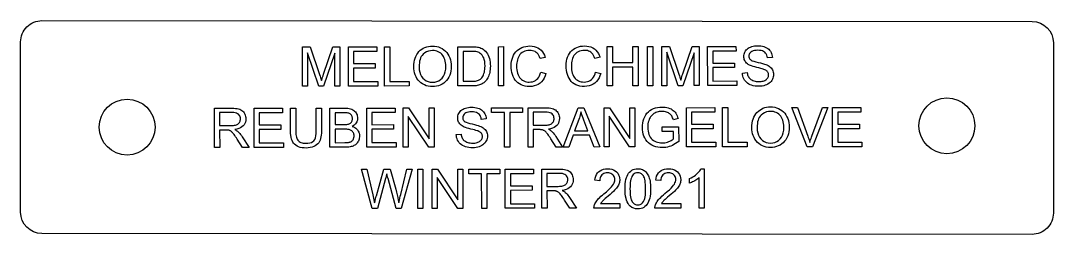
# Model space of a CAD drawing. Header units: inches. Extents: x 648 to 3272, y 480 to 1426.
# Drawn here: x 2646.5 to 2743.5, y 655.6 to 675.7 of the extents above; entities that cross this region are included whole.
import ezdxf

# ---------------------------------------------------------------- set-up
doc = ezdxf.new("R2010")
doc.units = ezdxf.units.IN
doc.header["$MEASUREMENT"] = 0

msp = doc.modelspace()

# ---------------------------------------------------------------- linework, layer by layer
at = {"color": 1}
msp.add_lwpolyline([(2648.532, 675.671), (2741.544, 675.597, -0.413981), (2743.543, 673.597), (2743.543, 657.597, -0.414446), (2741.541, 655.597), (2648.529, 655.671, -0.413981), (2646.53, 657.671), (2646.53, 673.671, -0.414446)], format="xyb", close=True, dxfattribs=at)
at = {"color": 2}
for points in [[(2683.948, 672.765), (2684.076, 672.887), (2684.212, 672.992), (2684.358, 673.082), (2684.512, 673.155), (2684.676, 673.212), (2684.848, 673.252), (2685.029, 673.277), (2685.22, 673.285)], [(2685.22, 673.285), (2685.42, 673.276), (2685.612, 673.247), (2685.796, 673.198), (2685.972, 673.13), (2686.14, 673.043)], [(2693.46, 673.07), (2693.626, 673.15), (2693.798, 673.213), (2693.977, 673.257), (2694.162, 673.284), (2694.354, 673.293)], [(2694.354, 673.293), (2694.568, 673.282), (2694.768, 673.249), (2694.954, 673.193), (2695.126, 673.114), (2695.284, 673.013)], [(2698.608, 673.076), (2698.774, 673.156), (2698.946, 673.219), (2699.124, 673.263), (2699.309, 673.29), (2699.501, 673.299)], [(2699.501, 673.299), (2699.715, 673.288), (2699.916, 673.255), (2700.102, 673.199), (2700.274, 673.12), (2700.432, 673.019)], [(2715.085, 673.192), (2715.209, 673.237), (2715.339, 673.272), (2715.474, 673.298), (2715.615, 673.313), (2715.761, 673.318)], [(2715.761, 673.318), (2715.921, 673.313), (2716.073, 673.297), (2716.218, 673.271), (2716.355, 673.234), (2716.484, 673.187)], [(2673.004, 673.206), (2673.738, 673.207)], [(2673.008, 669.521), (2673.004, 673.206)], [(2674.544, 669.523), (2673.475, 672.658)], [(2673.475, 672.658), (2673.479, 669.522)], [(2673.738, 673.207), (2674.613, 670.599)], [(2676.051, 672.609), (2674.984, 669.523)], [(2674.985, 670.644), (2675.865, 673.209)], [(2675.865, 673.209), (2676.521, 673.21)], [(2676.055, 669.525), (2676.051, 672.609)], [(2676.521, 673.21), (2676.525, 669.525)], [(2677.317, 673.211), (2679.982, 673.214)], [(2677.322, 669.526), (2677.317, 673.211)], [(2679.982, 672.779), (2677.805, 672.777)], [(2677.805, 672.777), (2677.807, 671.648)], [(2679.982, 673.214), (2679.982, 672.779)], [(2680.725, 669.53), (2680.721, 673.215)], [(2680.721, 673.215), (2681.208, 673.215)], [(2681.208, 673.215), (2681.212, 669.965)], [(2683.457, 671.328), (2683.465, 671.551), (2683.488, 671.762), (2683.526, 671.96), (2683.58, 672.146), (2683.649, 672.319), (2683.733, 672.48), (2683.833, 672.629), (2683.948, 672.765)], [(2684.332, 672.509), (2684.245, 672.412), (2684.169, 672.301), (2684.105, 672.175), (2684.053, 672.034), (2684.012, 671.878), (2683.983, 671.707), (2683.966, 671.521), (2683.96, 671.321)], [(2685.223, 672.866), (2685.021, 672.851), (2684.832, 672.808), (2684.654, 672.737), (2684.487, 672.637), (2684.332, 672.509)], [(2685.88, 672.682), (2685.76, 672.748), (2685.634, 672.8), (2685.503, 672.836), (2685.366, 672.858), (2685.223, 672.866)], [(2686.326, 672.162), (2686.259, 672.29), (2686.181, 672.406), (2686.092, 672.51), (2685.992, 672.602), (2685.88, 672.682)], [(2686.14, 673.043), (2686.296, 672.938), (2686.437, 672.817), (2686.562, 672.681), (2686.671, 672.53), (2686.765, 672.363)], [(2686.765, 672.363), (2686.843, 672.184), (2686.903, 671.996), (2686.946, 671.798), (2686.972, 671.591), (2686.981, 671.375)], [(2687.608, 673.223), (2688.877, 673.224)], [(2687.612, 669.538), (2687.608, 673.223)], [(2688.87, 672.789), (2688.096, 672.788)], [(2688.096, 672.788), (2688.099, 669.973)], [(2689.501, 672.715), (2689.413, 672.742), (2689.306, 672.763), (2689.179, 672.778), (2689.034, 672.787), (2688.87, 672.789)], [(2688.877, 673.224), (2689.041, 673.222), (2689.188, 673.216), (2689.319, 673.206), (2689.434, 673.191), (2689.533, 673.172)], [(2689.962, 672.299), (2689.883, 672.415), (2689.797, 672.515), (2689.705, 672.598), (2689.606, 672.664), (2689.501, 672.715)], [(2689.533, 673.172), (2689.656, 673.138), (2689.772, 673.095), (2689.88, 673.043), (2689.98, 672.98), (2690.074, 672.909)], [(2690.153, 671.411), (2690.145, 671.631), (2690.122, 671.831), (2690.084, 672.008), (2690.031, 672.164), (2689.962, 672.299)], [(2690.074, 672.909), (2690.184, 672.805), (2690.284, 672.69), (2690.371, 672.564), (2690.447, 672.427), (2690.51, 672.28)], [(2691.408, 673.227), (2691.896, 673.228)], [(2691.412, 669.542), (2691.408, 673.227)], [(2691.896, 673.228), (2691.9, 669.543)], [(2692.616, 671.414), (2692.625, 671.638), (2692.651, 671.851), (2692.695, 672.052), (2692.756, 672.241), (2692.835, 672.418)], [(2692.835, 672.418), (2692.93, 672.581), (2693.041, 672.728), (2693.166, 672.859), (2693.306, 672.972), (2693.46, 673.07)], [(2693.634, 672.672), (2693.527, 672.585), (2693.433, 672.486), (2693.353, 672.377), (2693.287, 672.256), (2693.234, 672.125)], [(2694.344, 672.876), (2694.18, 672.868), (2694.027, 672.843), (2693.885, 672.802), (2693.754, 672.745), (2693.634, 672.672)], [(2694.958, 672.693), (2694.855, 672.759), (2694.742, 672.81), (2694.62, 672.847), (2694.487, 672.869), (2694.344, 672.876)], [(2695.33, 672.108), (2695.274, 672.26), (2695.209, 672.395), (2695.134, 672.512), (2695.051, 672.611), (2694.958, 672.693)], [(2695.284, 673.013), (2695.426, 672.891), (2695.549, 672.751), (2695.655, 672.593), (2695.742, 672.417), (2695.81, 672.222)], [(2697.764, 671.42), (2697.773, 671.644), (2697.799, 671.857), (2697.843, 672.058), (2697.904, 672.247), (2697.983, 672.424)], [(2697.983, 672.424), (2698.078, 672.587), (2698.188, 672.734), (2698.313, 672.865), (2698.453, 672.978), (2698.608, 673.076)], [(2698.782, 672.678), (2698.675, 672.59), (2698.581, 672.492), (2698.501, 672.383), (2698.434, 672.262), (2698.382, 672.13)], [(2699.492, 672.882), (2699.327, 672.874), (2699.174, 672.849), (2699.032, 672.808), (2698.901, 672.751), (2698.782, 672.678)], [(2700.105, 672.699), (2700.003, 672.765), (2699.89, 672.816), (2699.767, 672.853), (2699.634, 672.875), (2699.492, 672.882)], [(2700.478, 672.114), (2700.422, 672.266), (2700.356, 672.401), (2700.282, 672.518), (2700.198, 672.617), (2700.105, 672.699)], [(2700.432, 673.019), (2700.573, 672.897), (2700.697, 672.757), (2700.802, 672.599), (2700.889, 672.423), (2700.958, 672.228)], [(2701.64, 669.554), (2701.635, 673.239)], [(2701.635, 673.239), (2702.123, 673.239)], [(2702.123, 673.239), (2702.125, 671.726)], [(2704.04, 671.729), (2704.038, 673.242)], [(2704.038, 673.242), (2704.526, 673.242)], [(2704.526, 673.242), (2704.53, 669.557)], [(2705.421, 673.243), (2705.908, 673.244)], [(2705.425, 669.559), (2705.421, 673.243)], [(2705.908, 673.244), (2705.912, 669.559)], [(2706.753, 673.245), (2707.487, 673.246)], [(2706.757, 669.56), (2706.753, 673.245)], [(2708.293, 669.562), (2707.223, 672.697)], [(2707.223, 672.697), (2707.227, 669.561)], [(2707.487, 673.246), (2708.362, 670.638)], [(2709.8, 672.648), (2708.733, 669.562)], [(2708.734, 670.683), (2709.613, 673.248)], [(2709.613, 673.248), (2710.269, 673.249)], [(2709.803, 669.564), (2709.8, 672.648)], [(2710.269, 673.249), (2710.273, 669.564)], [(2711.066, 673.25), (2713.73, 673.253)], [(2711.07, 669.565), (2711.066, 673.25)], [(2713.731, 672.818), (2711.554, 672.816)], [(2711.554, 672.816), (2711.555, 671.687)], [(2713.73, 673.253), (2713.731, 672.818)], [(2714.465, 672.301), (2714.471, 672.411), (2714.49, 672.519), (2714.522, 672.623), (2714.566, 672.724), (2714.623, 672.823)], [(2714.595, 671.843), (2714.548, 671.926), (2714.512, 672.014), (2714.486, 672.106), (2714.47, 672.202), (2714.465, 672.301)], [(2714.623, 672.823), (2714.692, 672.915), (2714.773, 672.998), (2714.865, 673.072), (2714.969, 673.137), (2715.085, 673.192)], [(2715.137, 672.725), (2715.064, 672.658), (2715.008, 672.585), (2714.967, 672.507), (2714.943, 672.423), (2714.935, 672.334)], [(2714.935, 672.334), (2714.941, 672.258), (2714.958, 672.187), (2714.987, 672.121), (2715.027, 672.062), (2715.079, 672.008)], [(2715.782, 672.888), (2715.614, 672.882), (2715.466, 672.862), (2715.337, 672.829), (2715.227, 672.784), (2715.137, 672.725)], [(2716.424, 672.711), (2716.329, 672.775), (2716.217, 672.825), (2716.088, 672.86), (2715.943, 672.881), (2715.782, 672.888)], [(2716.68, 672.183), (2716.657, 672.316), (2716.62, 672.435), (2716.569, 672.541), (2716.504, 672.632), (2716.424, 672.711)], [(2716.484, 673.187), (2716.603, 673.129), (2716.711, 673.062), (2716.807, 672.984), (2716.892, 672.897), (2716.966, 672.799)], [(2716.966, 672.799), (2717.027, 672.694), (2717.076, 672.583), (2717.112, 672.467), (2717.136, 672.346), (2717.147, 672.219)], [(2677.807, 671.648), (2679.845, 671.65)], [(2679.845, 671.65), (2679.846, 671.218)], [(2683.67, 670.408), (2683.593, 670.584), (2683.534, 670.764), (2683.492, 670.948), (2683.466, 671.136), (2683.457, 671.328)], [(2686.124, 670.278), (2686.252, 670.446), (2686.351, 670.64), (2686.422, 670.859), (2686.465, 671.105), (2686.479, 671.377)], [(2686.479, 671.377), (2686.472, 671.552), (2686.454, 671.718), (2686.423, 671.875), (2686.381, 672.023), (2686.326, 672.162)], [(2686.981, 671.375), (2686.973, 671.155), (2686.946, 670.945), (2686.901, 670.744), (2686.837, 670.553), (2686.756, 670.371)], [(2690.057, 670.701), (2690.092, 670.823), (2690.119, 670.955), (2690.138, 671.097), (2690.15, 671.249), (2690.153, 671.411)], [(2690.51, 672.28), (2690.563, 672.122), (2690.603, 671.956), (2690.632, 671.781), (2690.65, 671.597), (2690.656, 671.404)], [(2690.656, 671.404), (2690.652, 671.24), (2690.641, 671.083), (2690.621, 670.935), (2690.594, 670.793), (2690.559, 670.66)], [(2692.812, 670.426), (2692.742, 670.613), (2692.687, 670.805), (2692.648, 671.002), (2692.625, 671.205), (2692.616, 671.414)], [(2693.234, 672.125), (2693.193, 671.986), (2693.16, 671.847), (2693.137, 671.705), (2693.124, 671.562), (2693.119, 671.417)], [(2693.119, 671.417), (2693.125, 671.234), (2693.142, 671.06), (2693.169, 670.896), (2693.208, 670.741), (2693.257, 670.596)], [(2695.81, 672.222), (2695.33, 672.108)], [(2697.96, 670.432), (2697.89, 670.619), (2697.835, 670.811), (2697.796, 671.008), (2697.772, 671.211), (2697.764, 671.42)], [(2698.382, 672.13), (2698.34, 671.992), (2698.308, 671.853), (2698.285, 671.711), (2698.271, 671.568), (2698.267, 671.423)], [(2698.267, 671.423), (2698.272, 671.24), (2698.289, 671.066), (2698.317, 670.902), (2698.355, 670.747), (2698.405, 670.602)], [(2700.958, 672.228), (2700.478, 672.114)], [(2702.125, 671.726), (2704.04, 671.729)], [(2711.555, 671.687), (2713.594, 671.689)], [(2713.594, 671.689), (2713.594, 671.257)], [(2714.989, 671.5), (2714.889, 671.558), (2714.799, 671.621), (2714.72, 671.689), (2714.652, 671.763), (2714.595, 671.843)], [(2715.7, 671.271), (2715.509, 671.319), (2715.343, 671.366), (2715.201, 671.412), (2715.083, 671.456), (2714.989, 671.5)], [(2715.079, 672.008), (2715.153, 671.956), (2715.264, 671.904), (2715.411, 671.852), (2715.595, 671.799), (2715.814, 671.746)], [(2715.814, 671.746), (2716.037, 671.694), (2716.23, 671.644), (2716.393, 671.597), (2716.527, 671.553), (2716.63, 671.512)], [(2716.63, 671.512), (2716.752, 671.45), (2716.861, 671.381), (2716.956, 671.306), (2717.037, 671.224), (2717.106, 671.137)], [(2717.147, 672.219), (2716.68, 672.183)], [(2674.613, 670.599), (2674.659, 670.46), (2674.7, 670.337), (2674.735, 670.228), (2674.765, 670.133), (2674.79, 670.053)], [(2674.79, 670.053), (2674.818, 670.141), (2674.851, 670.245), (2674.89, 670.363), (2674.935, 670.496), (2674.985, 670.644)], [(2679.846, 671.218), (2677.807, 671.216)], [(2677.807, 671.216), (2677.809, 669.961)], [(2684.291, 669.723), (2684.135, 669.83), (2683.995, 669.953), (2683.871, 670.09), (2683.762, 670.242), (2683.67, 670.408)], [(2683.96, 671.321), (2683.975, 671.066), (2684.018, 670.833), (2684.09, 670.623), (2684.19, 670.436), (2684.32, 670.272)], [(2686.756, 670.371), (2686.658, 670.203), (2686.545, 670.052), (2686.417, 669.918), (2686.274, 669.801), (2686.116, 669.701)], [(2689.788, 670.234), (2689.854, 670.308), (2689.914, 670.392), (2689.968, 670.485), (2690.016, 670.588), (2690.057, 670.701)], [(2690.559, 670.66), (2690.518, 670.535), (2690.472, 670.418), (2690.422, 670.311), (2690.367, 670.212), (2690.308, 670.123)], [(2693.381, 669.724), (2693.239, 669.83), (2693.111, 669.953), (2692.997, 670.093), (2692.898, 670.251), (2692.812, 670.426)], [(2693.257, 670.596), (2693.318, 670.463), (2693.391, 670.344), (2693.477, 670.24), (2693.574, 670.149), (2693.684, 670.073)], [(2695.003, 670.137), (2695.109, 670.241), (2695.201, 670.363), (2695.278, 670.503), (2695.34, 670.662), (2695.387, 670.839)], [(2695.875, 670.716), (2695.804, 670.487), (2695.713, 670.281), (2695.603, 670.098), (2695.474, 669.937), (2695.324, 669.799)], [(2695.387, 670.839), (2695.875, 670.716)], [(2698.529, 669.73), (2698.387, 669.836), (2698.259, 669.959), (2698.145, 670.099), (2698.045, 670.257), (2697.96, 670.432)], [(2698.405, 670.602), (2698.466, 670.469), (2698.539, 670.35), (2698.624, 670.246), (2698.722, 670.155), (2698.831, 670.079)], [(2700.151, 670.143), (2700.257, 670.247), (2700.348, 670.369), (2700.425, 670.509), (2700.487, 670.668), (2700.535, 670.845)], [(2701.022, 670.722), (2700.952, 670.493), (2700.861, 670.287), (2700.751, 670.104), (2700.621, 669.943), (2700.472, 669.805)], [(2700.535, 670.845), (2701.022, 670.722)], [(2704.04, 671.294), (2702.125, 671.292)], [(2702.125, 671.292), (2702.127, 669.555)], [(2704.042, 669.557), (2704.04, 671.294)], [(2708.362, 670.638), (2708.408, 670.499), (2708.448, 670.376), (2708.484, 670.267), (2708.514, 670.172), (2708.538, 670.092)], [(2708.538, 670.092), (2708.566, 670.18), (2708.6, 670.284), (2708.639, 670.402), (2708.683, 670.535), (2708.734, 670.683)], [(2713.594, 671.257), (2711.556, 671.255)], [(2711.556, 671.255), (2711.557, 670)], [(2714.326, 670.753), (2714.786, 670.793)], [(2714.529, 670.091), (2714.46, 670.211), (2714.404, 670.337), (2714.364, 670.469), (2714.338, 670.608), (2714.326, 670.753)], [(2714.786, 670.793), (2714.803, 670.687), (2714.826, 670.588), (2714.857, 670.497), (2714.894, 670.415), (2714.939, 670.34)], [(2716.357, 671.092), (2716.283, 671.117), (2716.18, 671.148), (2716.049, 671.184), (2715.889, 671.225), (2715.7, 671.271)], [(2716.689, 670.875), (2716.643, 670.925), (2716.587, 670.972), (2716.521, 671.015), (2716.444, 671.055), (2716.357, 671.092)], [(2716.686, 670.256), (2716.723, 670.315), (2716.752, 670.376), (2716.773, 670.44), (2716.786, 670.505), (2716.79, 670.572)], [(2716.79, 670.572), (2716.786, 670.64), (2716.773, 670.704), (2716.753, 670.764), (2716.725, 670.821), (2716.689, 670.875)], [(2717.26, 670.613), (2717.253, 670.497), (2717.233, 670.383), (2717.199, 670.272), (2717.152, 670.164), (2717.092, 670.058)], [(2717.106, 671.137), (2717.161, 671.043), (2717.204, 670.944), (2717.235, 670.839), (2717.253, 670.729), (2717.26, 670.613)], [(2673.479, 669.522), (2673.008, 669.521)], [(2674.984, 669.523), (2674.544, 669.523)], [(2676.525, 669.525), (2676.055, 669.525)], [(2680.071, 669.529), (2677.322, 669.526)], [(2677.809, 669.961), (2680.071, 669.964)], [(2680.071, 669.964), (2680.071, 669.529)], [(2683.027, 669.533), (2680.725, 669.53)], [(2681.212, 669.965), (2683.027, 669.967)], [(2683.027, 669.967), (2683.027, 669.533)], [(2685.222, 669.472), (2685.018, 669.482), (2684.823, 669.512), (2684.637, 669.562), (2684.46, 669.632), (2684.291, 669.723)], [(2684.32, 670.272), (2684.47, 670.134), (2684.636, 670.027), (2684.815, 669.95), (2685.01, 669.905), (2685.219, 669.89)], [(2685.219, 669.89), (2685.431, 669.905), (2685.628, 669.952), (2685.809, 670.03), (2685.974, 670.138), (2686.124, 670.278)], [(2686.116, 669.701), (2685.948, 669.619), (2685.774, 669.555), (2685.595, 669.509), (2685.411, 669.482), (2685.222, 669.472)], [(2688.941, 669.539), (2687.612, 669.538)], [(2688.099, 669.973), (2688.886, 669.974)], [(2688.886, 669.974), (2689.025, 669.977), (2689.152, 669.985), (2689.266, 669.999), (2689.368, 670.018), (2689.457, 670.043)], [(2689.533, 669.603), (2689.427, 669.58), (2689.315, 669.563), (2689.197, 669.55), (2689.072, 669.542), (2688.941, 669.539)], [(2689.457, 670.043), (2689.537, 670.072), (2689.61, 670.106), (2689.676, 670.144), (2689.735, 670.187), (2689.788, 670.234)], [(2689.973, 669.788), (2689.897, 669.742), (2689.815, 669.7), (2689.727, 669.663), (2689.633, 669.631), (2689.533, 669.603)], [(2690.308, 670.123), (2690.246, 670.042), (2690.181, 669.967), (2690.114, 669.9), (2690.045, 669.841), (2689.973, 669.788)], [(2691.9, 669.543), (2691.412, 669.542)], [(2694.351, 669.483), (2694.121, 669.492), (2693.91, 669.521), (2693.716, 669.569), (2693.54, 669.637), (2693.381, 669.724)], [(2693.684, 670.073), (2693.801, 670.01), (2693.923, 669.962), (2694.048, 669.928), (2694.177, 669.907), (2694.31, 669.9)], [(2694.31, 669.9), (2694.469, 669.91), (2694.617, 669.938), (2694.756, 669.986), (2694.885, 670.052), (2695.003, 670.137)], [(2695.324, 669.799), (2695.158, 669.686), (2694.977, 669.597), (2694.783, 669.534), (2694.574, 669.496), (2694.351, 669.483)], [(2699.498, 669.489), (2699.269, 669.498), (2699.057, 669.527), (2698.863, 669.575), (2698.687, 669.643), (2698.529, 669.73)], [(2698.831, 670.079), (2698.949, 670.016), (2699.07, 669.968), (2699.196, 669.933), (2699.325, 669.913), (2699.457, 669.906)], [(2699.457, 669.906), (2699.616, 669.916), (2699.765, 669.944), (2699.904, 669.992), (2700.032, 670.058), (2700.151, 670.143)], [(2700.472, 669.805), (2700.305, 669.692), (2700.125, 669.603), (2699.93, 669.54), (2699.721, 669.502), (2699.498, 669.489)], [(2702.127, 669.555), (2701.64, 669.554)], [(2704.53, 669.557), (2704.042, 669.557)], [(2705.912, 669.559), (2705.425, 669.559)], [(2707.227, 669.561), (2706.757, 669.56)], [(2708.733, 669.562), (2708.293, 669.562)], [(2710.273, 669.564), (2709.803, 669.564)], [(2713.82, 669.568), (2711.07, 669.565)], [(2711.557, 670), (2713.819, 670.003)], [(2713.819, 670.003), (2713.82, 669.568)], [(2715.06, 669.653), (2714.931, 669.717), (2714.813, 669.792), (2714.707, 669.88), (2714.612, 669.979), (2714.529, 670.091)], [(2714.939, 670.34), (2714.992, 670.272), (2715.055, 670.209), (2715.13, 670.152), (2715.214, 670.1), (2715.31, 670.054)], [(2715.899, 669.508), (2715.705, 669.513), (2715.524, 669.531), (2715.357, 669.56), (2715.202, 669.6), (2715.06, 669.653)], [(2715.31, 670.054), (2715.413, 670.015), (2715.521, 669.984), (2715.634, 669.962), (2715.752, 669.949), (2715.875, 669.945)], [(2715.875, 669.945), (2715.984, 669.949), (2716.088, 669.959), (2716.187, 669.975), (2716.28, 669.999), (2716.368, 670.029)], [(2716.608, 669.653), (2716.479, 669.601), (2716.344, 669.56), (2716.202, 669.531), (2716.053, 669.514), (2715.899, 669.508)], [(2716.368, 670.029), (2716.449, 670.064), (2716.521, 670.105), (2716.585, 670.151), (2716.64, 670.201), (2716.686, 670.256)], [(2717.092, 670.058), (2717.019, 669.959), (2716.934, 669.869), (2716.837, 669.788), (2716.729, 669.716), (2716.608, 669.653)], [(2664.735, 667.445), (2666.369, 667.447)], [(2664.74, 663.761), (2664.735, 667.445)], [(2666.369, 667.447), (2666.557, 667.444), (2666.725, 667.432), (2666.875, 667.412), (2667.006, 667.385), (2667.118, 667.349)], [(2668.455, 667.45), (2671.119, 667.453)], [(2668.459, 663.765), (2668.455, 667.45)], [(2671.119, 667.453), (2671.12, 667.018)], [(2671.889, 665.325), (2671.886, 667.454)], [(2671.886, 667.454), (2672.374, 667.454)], [(2672.374, 667.454), (2672.376, 665.328)], [(2674.297, 667.456), (2674.784, 667.457)], [(2674.299, 665.33), (2674.297, 667.456)], [(2674.784, 667.457), (2674.787, 665.328)], [(2675.576, 667.458), (2676.958, 667.46)], [(2675.58, 663.773), (2675.576, 667.458)], [(2676.958, 667.46), (2677.121, 667.455), (2677.269, 667.442), (2677.405, 667.42), (2677.527, 667.389), (2677.636, 667.348)], [(2679.039, 667.462), (2681.704, 667.465)], [(2679.044, 663.777), (2679.039, 667.462)], [(2681.704, 667.465), (2681.704, 667.03)], [(2682.462, 663.781), (2682.458, 667.466)], [(2682.458, 667.466), (2682.958, 667.466)], [(2682.958, 667.466), (2684.897, 664.576)], [(2684.897, 664.576), (2684.893, 667.469)], [(2684.893, 667.469), (2685.361, 667.469)], [(2685.361, 667.469), (2685.365, 663.785)], [(2688.206, 667.41), (2688.331, 667.455), (2688.46, 667.49), (2688.595, 667.516), (2688.736, 667.531), (2688.882, 667.536)], [(2688.882, 667.536), (2689.042, 667.531), (2689.194, 667.515), (2689.339, 667.489), (2689.476, 667.452), (2689.605, 667.405)], [(2690.767, 667.476), (2693.688, 667.479)], [(2690.768, 667.041), (2690.767, 667.476)], [(2693.688, 667.479), (2693.689, 667.044)], [(2694.196, 667.479), (2695.829, 667.481)], [(2694.2, 663.795), (2694.196, 667.479)], [(2695.829, 667.481), (2696.017, 667.478), (2696.186, 667.466), (2696.336, 667.446), (2696.467, 667.419), (2696.579, 667.383)], [(2697.505, 663.799), (2698.916, 667.485)], [(2698.916, 667.485), (2699.441, 667.486)], [(2699.441, 667.486), (2700.954, 663.803)], [(2701.338, 663.803), (2701.334, 667.488)], [(2701.334, 667.488), (2701.834, 667.488)], [(2701.834, 667.488), (2703.773, 664.598)], [(2703.773, 664.598), (2703.77, 667.491)], [(2703.77, 667.491), (2704.237, 667.491)], [(2704.237, 667.491), (2704.241, 663.806)], [(2705.806, 667.33), (2705.98, 667.411), (2706.164, 667.475), (2706.358, 667.52), (2706.563, 667.548), (2706.778, 667.557)], [(2706.778, 667.557), (2706.935, 667.552), (2707.086, 667.536), (2707.23, 667.511), (2707.369, 667.475), (2707.501, 667.428)], [(2709.071, 667.497), (2711.735, 667.5)], [(2709.075, 663.812), (2709.071, 667.497)], [(2711.735, 667.5), (2711.735, 667.065)], [(2712.478, 663.816), (2712.474, 667.501)], [(2712.474, 667.501), (2712.961, 667.501)], [(2712.961, 667.501), (2712.965, 664.251)], [(2715.702, 667.051), (2715.829, 667.172), (2715.966, 667.278), (2716.111, 667.367), (2716.265, 667.441), (2716.429, 667.498), (2716.601, 667.538), (2716.782, 667.563), (2716.973, 667.571)], [(2716.973, 667.571), (2717.173, 667.562), (2717.365, 667.533), (2717.549, 667.484), (2717.725, 667.416), (2717.893, 667.328)], [(2718.986, 667.508), (2719.514, 667.509)], [(2720.418, 663.825), (2718.986, 667.508)], [(2719.514, 667.509), (2720.475, 664.833)], [(2720.867, 664.833), (2721.859, 667.511)], [(2722.357, 667.512), (2720.918, 663.826)], [(2721.859, 667.511), (2722.357, 667.512)], [(2722.804, 667.513), (2725.468, 667.516)], [(2722.808, 663.828), (2722.804, 667.513)], [(2725.468, 667.516), (2725.469, 667.081)], [(2666.39, 667.04), (2665.223, 667.039)], [(2665.223, 667.039), (2665.225, 665.82)], [(2666.989, 666.872), (2666.904, 666.933), (2666.802, 666.98), (2666.682, 667.014), (2666.545, 667.034), (2666.39, 667.04)], [(2667.18, 666.443), (2667.172, 666.544), (2667.149, 666.637), (2667.111, 666.723), (2667.058, 666.801), (2666.989, 666.872)], [(2667.118, 667.349), (2667.217, 667.303), (2667.307, 667.245), (2667.389, 667.175), (2667.463, 667.093), (2667.528, 666.999)], [(2667.528, 666.999), (2667.584, 666.896), (2667.627, 666.789), (2667.657, 666.678), (2667.676, 666.563), (2667.682, 666.443)], [(2671.12, 667.018), (2668.943, 667.015)], [(2668.943, 667.015), (2668.945, 665.887)], [(2676.8, 667.025), (2676.064, 667.024)], [(2676.064, 667.024), (2676.065, 665.91)], [(2677.361, 666.974), (2677.286, 666.992), (2677.193, 667.006), (2677.081, 667.017), (2676.95, 667.023), (2676.8, 667.025)], [(2677.613, 666.783), (2677.574, 666.835), (2677.53, 666.88), (2677.48, 666.918), (2677.423, 666.95), (2677.361, 666.974)], [(2677.701, 666.46), (2677.697, 666.532), (2677.687, 666.6), (2677.669, 666.664), (2677.644, 666.725), (2677.613, 666.783)], [(2677.636, 667.348), (2677.733, 667.299), (2677.822, 667.24), (2677.902, 667.171), (2677.974, 667.093), (2678.036, 667.005)], [(2678.036, 667.005), (2678.088, 666.911), (2678.129, 666.815), (2678.158, 666.718), (2678.175, 666.619), (2678.181, 666.518)], [(2678.181, 666.518), (2678.176, 666.425), (2678.161, 666.334), (2678.135, 666.245), (2678.099, 666.158), (2678.053, 666.073)], [(2681.704, 667.03), (2679.528, 667.028)], [(2679.528, 667.028), (2679.529, 665.899)], [(2684.865, 663.784), (2682.926, 666.677)], [(2682.926, 666.677), (2682.93, 663.782)], [(2687.586, 666.519), (2687.593, 666.629), (2687.611, 666.737), (2687.643, 666.841), (2687.687, 666.942), (2687.744, 667.041)], [(2687.716, 666.061), (2687.67, 666.145), (2687.633, 666.232), (2687.607, 666.324), (2687.592, 666.42), (2687.586, 666.519)], [(2687.744, 667.041), (2687.813, 667.133), (2687.894, 667.216), (2687.986, 667.29), (2688.09, 667.355), (2688.206, 667.41)], [(2688.258, 666.944), (2688.185, 666.876), (2688.129, 666.803), (2688.089, 666.725), (2688.064, 666.641), (2688.056, 666.552)], [(2688.056, 666.552), (2688.062, 666.476), (2688.079, 666.405), (2688.108, 666.34), (2688.148, 666.28), (2688.2, 666.226)], [(2688.903, 667.106), (2688.735, 667.1), (2688.587, 667.08), (2688.458, 667.048), (2688.349, 667.002), (2688.258, 666.944)], [(2689.545, 666.929), (2689.45, 666.993), (2689.338, 667.043), (2689.209, 667.078), (2689.064, 667.099), (2688.903, 667.106)], [(2689.801, 666.401), (2689.778, 666.534), (2689.742, 666.653), (2689.691, 666.759), (2689.625, 666.851), (2689.545, 666.929)], [(2689.605, 667.405), (2689.724, 667.347), (2689.832, 667.28), (2689.929, 667.202), (2690.013, 667.115), (2690.087, 667.017)], [(2690.087, 667.017), (2690.148, 666.912), (2690.197, 666.801), (2690.233, 666.685), (2690.257, 666.564), (2690.268, 666.437)], [(2691.982, 667.042), (2690.768, 667.041)], [(2691.986, 663.792), (2691.982, 667.042)], [(2693.689, 667.044), (2692.469, 667.043)], [(2692.469, 667.043), (2692.473, 663.793)], [(2695.85, 667.074), (2694.684, 667.073)], [(2694.684, 667.073), (2694.685, 665.854)], [(2696.45, 666.906), (2696.365, 666.967), (2696.263, 667.014), (2696.143, 667.048), (2696.005, 667.068), (2695.85, 667.074)], [(2696.64, 666.477), (2696.632, 666.578), (2696.609, 666.671), (2696.571, 666.757), (2696.518, 666.835), (2696.45, 666.906)], [(2696.542, 666.146), (2696.578, 666.208), (2696.605, 666.272), (2696.624, 666.338), (2696.636, 666.407), (2696.64, 666.477)], [(2696.579, 667.383), (2696.677, 667.337), (2696.767, 667.279), (2696.849, 667.209), (2696.923, 667.127), (2696.989, 667.033)], [(2697.143, 666.477), (2697.133, 666.326), (2697.102, 666.183), (2697.052, 666.051), (2696.981, 665.929), (2696.89, 665.816)], [(2696.989, 667.033), (2697.044, 666.93), (2697.087, 666.823), (2697.118, 666.712), (2697.136, 666.597), (2697.143, 666.477)], [(2699.168, 667.098), (2699.138, 666.957), (2699.103, 666.815), (2699.063, 666.675), (2699.019, 666.534), (2698.97, 666.394)], [(2699.43, 666.334), (2699.363, 666.514), (2699.303, 666.68), (2699.251, 666.832), (2699.206, 666.972), (2699.168, 667.098)], [(2703.741, 663.806), (2701.802, 666.699)], [(2701.802, 666.699), (2701.806, 663.804)], [(2704.935, 665.632), (2704.944, 665.844), (2704.971, 666.051), (2705.016, 666.252), (2705.078, 666.447), (2705.159, 666.636)], [(2705.159, 666.636), (2705.257, 666.813), (2705.37, 666.971), (2705.5, 667.11), (2705.645, 667.229), (2705.806, 667.33)], [(2705.81, 666.769), (2705.753, 666.701), (2705.701, 666.631), (2705.655, 666.558), (2705.614, 666.482), (2705.578, 666.404)], [(2706.203, 667.037), (2706.109, 666.994), (2706.023, 666.945), (2705.945, 666.892), (2705.874, 666.833), (2705.81, 666.769)], [(2706.781, 667.14), (2706.651, 667.135), (2706.528, 667.123), (2706.413, 667.103), (2706.304, 667.074), (2706.203, 667.037)], [(2707.289, 667.043), (2707.195, 667.078), (2707.098, 667.105), (2706.996, 667.124), (2706.891, 667.136), (2706.781, 667.14)], [(2707.641, 666.786), (2707.588, 666.848), (2707.526, 666.905), (2707.455, 666.956), (2707.376, 667.002), (2707.289, 667.043)], [(2707.501, 667.428), (2707.625, 667.373), (2707.737, 667.309), (2707.838, 667.237), (2707.929, 667.156), (2708.008, 667.068)], [(2707.848, 666.344), (2707.813, 666.452), (2707.775, 666.55), (2707.733, 666.638), (2707.689, 666.717), (2707.641, 666.786)], [(2708.008, 667.068), (2708.078, 666.97), (2708.141, 666.861), (2708.197, 666.74), (2708.246, 666.608), (2708.287, 666.465)], [(2711.735, 667.065), (2709.559, 667.062)], [(2709.559, 667.062), (2709.56, 665.934)], [(2715.211, 665.614), (2715.218, 665.837), (2715.241, 666.047), (2715.279, 666.246), (2715.333, 666.432), (2715.402, 666.605), (2715.486, 666.766), (2715.586, 666.915), (2715.702, 667.051)], [(2716.085, 666.795), (2715.998, 666.698), (2715.922, 666.587), (2715.858, 666.461), (2715.806, 666.32), (2715.765, 666.164), (2715.736, 665.993), (2715.719, 665.807), (2715.713, 665.607)], [(2716.976, 667.151), (2716.774, 667.137), (2716.585, 667.094), (2716.407, 667.023), (2716.24, 666.923), (2716.085, 666.795)], [(2717.633, 666.967), (2717.513, 667.034), (2717.387, 667.085), (2717.256, 667.122), (2717.119, 667.144), (2716.976, 667.151)], [(2718.079, 666.448), (2718.012, 666.576), (2717.934, 666.692), (2717.845, 666.796), (2717.745, 666.888), (2717.633, 666.967)], [(2717.893, 667.328), (2718.049, 667.223), (2718.19, 667.103), (2718.315, 666.967), (2718.424, 666.816), (2718.518, 666.649)], [(2718.518, 666.649), (2718.596, 666.47), (2718.656, 666.282), (2718.7, 666.084), (2718.726, 665.877), (2718.734, 665.66)], [(2725.469, 667.081), (2723.292, 667.078)], [(2723.292, 667.078), (2723.294, 665.95)], [(2665.225, 665.82), (2666.273, 665.821)], [(2666.273, 665.821), (2666.401, 665.824), (2666.517, 665.832), (2666.622, 665.846), (2666.714, 665.866), (2666.796, 665.891)], [(2667.429, 665.782), (2667.317, 665.682), (2667.182, 665.598), (2667.025, 665.529), (2666.846, 665.477), (2666.645, 665.439)], [(2666.796, 665.891), (2666.867, 665.922), (2666.932, 665.959), (2666.989, 666.004), (2667.039, 666.055), (2667.082, 666.112)], [(2667.082, 666.112), (2667.117, 666.174), (2667.144, 666.238), (2667.164, 666.304), (2667.176, 666.373), (2667.18, 666.443)], [(2667.682, 666.443), (2667.672, 666.292), (2667.642, 666.149), (2667.591, 666.017), (2667.52, 665.895), (2667.429, 665.782)], [(2668.945, 665.887), (2670.983, 665.889)], [(2670.983, 665.889), (2670.984, 665.457)], [(2676.065, 665.91), (2676.862, 665.911)], [(2676.862, 665.911), (2676.984, 665.913), (2677.092, 665.918), (2677.185, 665.927), (2677.263, 665.939), (2677.327, 665.954)], [(2677.327, 665.954), (2677.398, 665.98), (2677.461, 666.01), (2677.517, 666.047), (2677.566, 666.09), (2677.607, 666.138)], [(2677.607, 666.138), (2677.641, 666.192), (2677.667, 666.251), (2677.686, 666.316), (2677.697, 666.385), (2677.701, 666.46)], [(2678.053, 666.073), (2677.997, 665.993), (2677.93, 665.919), (2677.853, 665.852), (2677.765, 665.791), (2677.667, 665.736)], [(2677.667, 665.736), (2677.794, 665.692), (2677.909, 665.636), (2678.012, 665.569), (2678.103, 665.491), (2678.181, 665.402)], [(2679.529, 665.899), (2681.567, 665.901)], [(2681.567, 665.901), (2681.568, 665.469)], [(2688.11, 665.718), (2688.01, 665.776), (2687.92, 665.839), (2687.842, 665.908), (2687.774, 665.981), (2687.716, 666.061)], [(2688.822, 665.489), (2688.631, 665.537), (2688.464, 665.584), (2688.322, 665.63), (2688.204, 665.674), (2688.11, 665.718)], [(2688.2, 666.226), (2688.275, 666.174), (2688.385, 666.123), (2688.532, 666.07), (2688.716, 666.017), (2688.936, 665.964)], [(2688.936, 665.964), (2689.158, 665.912), (2689.351, 665.862), (2689.515, 665.816), (2689.648, 665.771), (2689.751, 665.73)], [(2689.751, 665.73), (2689.873, 665.668), (2689.982, 665.599), (2690.077, 665.524), (2690.159, 665.443), (2690.227, 665.355)], [(2690.268, 666.437), (2689.801, 666.401)], [(2694.685, 665.854), (2695.733, 665.855)], [(2695.733, 665.855), (2695.861, 665.858), (2695.977, 665.866), (2696.082, 665.88), (2696.175, 665.9), (2696.256, 665.925)], [(2696.89, 665.816), (2696.777, 665.716), (2696.642, 665.632), (2696.486, 665.564), (2696.307, 665.511), (2696.106, 665.473)], [(2696.256, 665.925), (2696.328, 665.956), (2696.392, 665.993), (2696.45, 666.038), (2696.5, 666.089), (2696.542, 666.146)], [(2698.97, 666.394), (2698.567, 665.313)], [(2699.816, 665.314), (2699.43, 666.334)], [(2705.163, 664.649), (2705.081, 664.829), (2705.018, 665.018), (2704.972, 665.214), (2704.945, 665.419), (2704.935, 665.632)], [(2705.578, 666.404), (2705.528, 666.265), (2705.488, 666.121), (2705.46, 665.973), (2705.444, 665.82), (2705.438, 665.663)], [(2705.438, 665.663), (2705.445, 665.472), (2705.466, 665.294), (2705.5, 665.129), (2705.548, 664.978), (2705.609, 664.838)], [(2706.783, 665.687), (2708.344, 665.691)], [(2706.783, 665.255), (2706.783, 665.687)], [(2708.287, 666.465), (2707.848, 666.344)], [(2708.344, 665.691), (2708.345, 664.324)], [(2709.56, 665.934), (2711.598, 665.936)], [(2711.599, 665.504), (2709.56, 665.502)], [(2711.598, 665.936), (2711.599, 665.504)], [(2715.423, 664.694), (2715.347, 664.87), (2715.287, 665.05), (2715.245, 665.234), (2715.219, 665.422), (2715.211, 665.614)], [(2715.713, 665.607), (2715.728, 665.352), (2715.771, 665.119), (2715.843, 664.909), (2715.944, 664.722), (2716.073, 664.558)], [(2717.877, 664.564), (2718.005, 664.732), (2718.105, 664.925), (2718.175, 665.145), (2718.218, 665.391), (2718.232, 665.662)], [(2718.232, 665.662), (2718.225, 665.838), (2718.207, 666.004), (2718.176, 666.161), (2718.134, 666.309), (2718.079, 666.448)], [(2718.734, 665.66), (2718.726, 665.441), (2718.699, 665.231), (2718.654, 665.03), (2718.591, 664.839), (2718.509, 664.657)], [(2723.294, 665.95), (2725.332, 665.952)], [(2725.332, 665.52), (2723.294, 665.517)], [(2723.294, 665.517), (2723.296, 664.263)], [(2725.332, 665.952), (2725.332, 665.52)], [(2665.791, 665.398), (2665.225, 665.397)], [(2665.225, 665.397), (2665.227, 663.761)], [(2666.062, 665.381), (2666.025, 665.387), (2665.979, 665.392), (2665.925, 665.395), (2665.862, 665.398), (2665.791, 665.398)], [(2666.285, 665.283), (2666.241, 665.309), (2666.197, 665.332), (2666.152, 665.352), (2666.107, 665.368), (2666.062, 665.381)], [(2666.533, 665.037), (2666.478, 665.103), (2666.427, 665.161), (2666.377, 665.21), (2666.33, 665.251), (2666.285, 665.283)], [(2666.885, 664.53), (2666.803, 664.656), (2666.726, 664.77), (2666.656, 664.872), (2666.591, 664.961), (2666.533, 665.037)], [(2666.645, 665.439), (2666.719, 665.402), (2666.785, 665.366), (2666.844, 665.329), (2666.896, 665.292), (2666.94, 665.256)], [(2666.94, 665.256), (2667.024, 665.174), (2667.107, 665.084), (2667.188, 664.986), (2667.267, 664.88), (2667.345, 664.767)], [(2667.345, 664.767), (2667.987, 663.764)], [(2670.984, 665.457), (2668.945, 665.455)], [(2668.945, 665.455), (2668.947, 664.2)], [(2672.03, 664.401), (2671.98, 664.546), (2671.94, 664.711), (2671.912, 664.896), (2671.894, 665.1), (2671.889, 665.325)], [(2672.376, 665.328), (2672.38, 665.146), (2672.391, 664.984), (2672.409, 664.843), (2672.434, 664.721), (2672.466, 664.62)], [(2672.466, 664.62), (2672.507, 664.534), (2672.558, 664.455), (2672.62, 664.385), (2672.691, 664.323), (2672.773, 664.27)], [(2674.071, 664.392), (2674.154, 664.508), (2674.217, 664.659), (2674.263, 664.847), (2674.29, 665.071), (2674.299, 665.33)], [(2674.787, 665.328), (2674.782, 665.115), (2674.767, 664.92), (2674.742, 664.744), (2674.707, 664.586), (2674.662, 664.446)], [(2676.918, 665.476), (2676.066, 665.475)], [(2676.066, 665.475), (2676.067, 664.209)], [(2677.457, 665.415), (2677.376, 665.437), (2677.281, 665.455), (2677.173, 665.467), (2677.052, 665.474), (2676.918, 665.476)], [(2677.75, 665.202), (2677.705, 665.259), (2677.653, 665.309), (2677.594, 665.352), (2677.529, 665.387), (2677.457, 665.415)], [(2677.856, 664.844), (2677.852, 664.924), (2677.839, 665), (2677.818, 665.072), (2677.788, 665.139), (2677.75, 665.202)], [(2677.784, 664.534), (2677.81, 664.589), (2677.83, 664.648), (2677.845, 664.71), (2677.853, 664.775), (2677.856, 664.844)], [(2678.181, 665.402), (2678.246, 665.305), (2678.296, 665.2), (2678.332, 665.088), (2678.354, 664.97), (2678.361, 664.845)], [(2678.361, 664.845), (2678.357, 664.743), (2678.344, 664.643), (2678.322, 664.547), (2678.292, 664.454), (2678.253, 664.363)], [(2681.568, 665.469), (2679.529, 665.467)], [(2679.529, 665.467), (2679.531, 664.213)], [(2687.447, 664.971), (2687.907, 665.012)], [(2687.651, 664.309), (2687.581, 664.429), (2687.526, 664.555), (2687.485, 664.687), (2687.459, 664.826), (2687.447, 664.971)], [(2687.907, 665.012), (2687.924, 664.905), (2687.948, 664.806), (2687.978, 664.716), (2688.016, 664.633), (2688.06, 664.558)], [(2688.06, 664.558), (2688.113, 664.49), (2688.177, 664.427), (2688.251, 664.37), (2688.336, 664.318), (2688.431, 664.272)], [(2689.478, 665.31), (2689.404, 665.336), (2689.302, 665.366), (2689.17, 665.402), (2689.01, 665.443), (2688.822, 665.489)], [(2689.81, 665.093), (2689.764, 665.143), (2689.709, 665.19), (2689.642, 665.233), (2689.565, 665.273), (2689.478, 665.31)], [(2689.807, 664.475), (2689.844, 664.533), (2689.874, 664.594), (2689.894, 664.658), (2689.907, 664.723), (2689.911, 664.79)], [(2689.911, 664.79), (2689.907, 664.858), (2689.895, 664.922), (2689.874, 664.982), (2689.846, 665.039), (2689.81, 665.093)], [(2690.381, 664.831), (2690.374, 664.715), (2690.354, 664.601), (2690.321, 664.49), (2690.274, 664.382), (2690.213, 664.276)], [(2690.227, 665.355), (2690.282, 665.261), (2690.325, 665.162), (2690.356, 665.057), (2690.375, 664.947), (2690.381, 664.831)], [(2695.251, 665.432), (2694.686, 665.432)], [(2694.686, 665.432), (2694.688, 663.795)], [(2695.523, 665.415), (2695.485, 665.421), (2695.439, 665.426), (2695.385, 665.43), (2695.322, 665.432), (2695.251, 665.432)], [(2695.745, 665.317), (2695.701, 665.344), (2695.657, 665.367), (2695.613, 665.386), (2695.568, 665.402), (2695.523, 665.415)], [(2695.993, 665.071), (2695.939, 665.137), (2695.887, 665.195), (2695.837, 665.244), (2695.79, 665.285), (2695.745, 665.317)], [(2696.346, 664.564), (2696.263, 664.69), (2696.186, 664.804), (2696.116, 664.906), (2696.052, 664.995), (2695.993, 665.071)], [(2696.106, 665.473), (2696.18, 665.436), (2696.246, 665.4), (2696.305, 665.363), (2696.356, 665.327), (2696.4, 665.29)], [(2696.834, 663.798), (2696.346, 664.564)], [(2696.4, 665.29), (2696.485, 665.208), (2696.568, 665.118), (2696.649, 665.02), (2696.728, 664.914), (2696.805, 664.801)], [(2696.805, 664.801), (2697.447, 663.798)], [(2698.426, 664.916), (2698.023, 663.799)], [(2699.967, 664.917), (2698.426, 664.916)], [(2698.567, 665.313), (2699.816, 665.314)], [(2700.398, 663.802), (2699.967, 664.917)], [(2705.833, 663.978), (2705.665, 664.079), (2705.513, 664.197), (2705.379, 664.331), (2705.262, 664.482), (2705.163, 664.649)], [(2705.609, 664.838), (2705.683, 664.713), (2705.769, 664.601), (2705.868, 664.502), (2705.98, 664.417), (2706.103, 664.346)], [(2707.867, 665.256), (2706.783, 665.255)], [(2707.41, 664.309), (2707.525, 664.358), (2707.628, 664.409), (2707.72, 664.461), (2707.799, 664.515), (2707.867, 664.57)], [(2707.867, 664.57), (2707.867, 665.256)], [(2709.56, 665.502), (2709.562, 664.247)], [(2716.044, 664.008), (2715.888, 664.116), (2715.748, 664.239), (2715.624, 664.376), (2715.515, 664.527), (2715.423, 664.694)], [(2716.073, 664.558), (2716.223, 664.42), (2716.389, 664.313), (2716.568, 664.236), (2716.763, 664.191), (2716.972, 664.175)], [(2716.972, 664.175), (2717.184, 664.191), (2717.381, 664.238), (2717.562, 664.315), (2717.727, 664.424), (2717.877, 664.564)], [(2718.509, 664.657), (2718.412, 664.489), (2718.299, 664.338), (2718.171, 664.203), (2718.027, 664.086), (2717.869, 663.987)], [(2720.475, 664.833), (2720.52, 664.706), (2720.561, 664.582), (2720.6, 664.462), (2720.636, 664.344), (2720.669, 664.23)], [(2720.669, 664.23), (2720.704, 664.351), (2720.741, 664.471), (2720.781, 664.592), (2720.823, 664.713), (2720.867, 664.833)], [(2665.227, 663.761), (2664.74, 663.761)], [(2667.374, 663.764), (2666.885, 664.53)], [(2667.987, 663.764), (2667.374, 663.764)], [(2671.209, 663.768), (2668.459, 663.765)], [(2668.947, 664.2), (2671.209, 664.203)], [(2671.209, 664.203), (2671.209, 663.768)], [(2672.501, 663.885), (2672.377, 663.963), (2672.268, 664.053), (2672.173, 664.156), (2672.094, 664.272), (2672.03, 664.401)], [(2673.348, 663.708), (2673.149, 663.715), (2672.964, 663.736), (2672.795, 663.771), (2672.64, 663.821), (2672.501, 663.885)], [(2672.773, 664.27), (2672.864, 664.226), (2672.963, 664.192), (2673.069, 664.167), (2673.183, 664.152), (2673.305, 664.148)], [(2673.305, 664.148), (2673.508, 664.158), (2673.686, 664.187), (2673.839, 664.236), (2673.968, 664.304), (2674.071, 664.392)], [(2674.209, 663.914), (2674.07, 663.84), (2673.914, 663.782), (2673.742, 663.741), (2673.553, 663.716), (2673.348, 663.708)], [(2674.662, 664.446), (2674.604, 664.32), (2674.529, 664.204), (2674.439, 664.097), (2674.332, 664.001), (2674.209, 663.914)], [(2676.985, 663.775), (2675.58, 663.773)], [(2676.067, 664.209), (2676.985, 664.21)], [(2676.985, 664.21), (2677.074, 664.21), (2677.151, 664.213), (2677.218, 664.216), (2677.273, 664.221), (2677.316, 664.228)], [(2677.58, 663.837), (2677.478, 663.815), (2677.368, 663.797), (2677.249, 663.785), (2677.122, 663.777), (2676.985, 663.775)], [(2677.316, 664.228), (2677.382, 664.241), (2677.442, 664.258), (2677.499, 664.279), (2677.55, 664.302), (2677.598, 664.328)], [(2677.983, 664.02), (2677.915, 663.974), (2677.841, 663.933), (2677.76, 663.896), (2677.673, 663.864), (2677.58, 663.837)], [(2677.598, 664.328), (2677.641, 664.359), (2677.682, 664.395), (2677.719, 664.436), (2677.753, 664.482), (2677.784, 664.534)], [(2678.253, 664.363), (2678.207, 664.278), (2678.157, 664.201), (2678.103, 664.133), (2678.045, 664.072), (2677.983, 664.02)], [(2681.793, 663.78), (2679.044, 663.777)], [(2679.531, 664.213), (2681.793, 664.215)], [(2681.793, 664.215), (2681.793, 663.78)], [(2682.93, 663.782), (2682.462, 663.781)], [(2685.365, 663.785), (2684.865, 663.784)], [(2688.181, 663.871), (2688.052, 663.935), (2687.934, 664.011), (2687.828, 664.098), (2687.733, 664.198), (2687.651, 664.309)], [(2689.02, 663.726), (2688.826, 663.731), (2688.646, 663.749), (2688.478, 663.778), (2688.323, 663.818), (2688.181, 663.871)], [(2688.431, 664.272), (2688.534, 664.233), (2688.642, 664.202), (2688.755, 664.18), (2688.874, 664.167), (2688.997, 664.163)], [(2688.997, 664.163), (2689.106, 664.167), (2689.209, 664.177), (2689.308, 664.193), (2689.401, 664.217), (2689.489, 664.247)], [(2689.73, 663.871), (2689.6, 663.819), (2689.465, 663.778), (2689.323, 663.749), (2689.174, 663.732), (2689.02, 663.726)], [(2689.489, 664.247), (2689.57, 664.282), (2689.643, 664.323), (2689.706, 664.369), (2689.761, 664.419), (2689.807, 664.475)], [(2690.213, 664.276), (2690.14, 664.177), (2690.055, 664.087), (2689.958, 664.006), (2689.85, 663.934), (2689.73, 663.871)], [(2692.473, 663.793), (2691.986, 663.792)], [(2694.688, 663.795), (2694.2, 663.795)], [(2697.447, 663.798), (2696.834, 663.798)], [(2698.023, 663.799), (2697.505, 663.799)], [(2700.954, 663.803), (2700.398, 663.802)], [(2701.806, 663.804), (2701.338, 663.803)], [(2704.241, 663.806), (2703.741, 663.806)], [(2706.82, 663.746), (2706.607, 663.756), (2706.402, 663.783), (2706.204, 663.829), (2706.015, 663.894), (2705.833, 663.978)], [(2706.103, 664.346), (2706.235, 664.289), (2706.369, 664.244), (2706.507, 664.212), (2706.648, 664.193), (2706.792, 664.186)], [(2706.792, 664.186), (2706.918, 664.191), (2707.043, 664.206), (2707.167, 664.231), (2707.289, 664.265), (2707.41, 664.309)], [(2707.604, 663.892), (2707.451, 663.84), (2707.296, 663.799), (2707.139, 663.77), (2706.98, 663.752), (2706.82, 663.746)], [(2708.345, 664.324), (2708.201, 664.215), (2708.054, 664.117), (2707.906, 664.031), (2707.756, 663.956), (2707.604, 663.892)], [(2711.825, 663.815), (2709.075, 663.812)], [(2709.562, 664.247), (2711.824, 664.25)], [(2711.824, 664.25), (2711.825, 663.815)], [(2714.78, 663.819), (2712.478, 663.816)], [(2712.965, 664.251), (2714.78, 664.253)], [(2714.78, 664.253), (2714.78, 663.819)], [(2716.975, 663.758), (2716.771, 663.768), (2716.576, 663.798), (2716.39, 663.848), (2716.213, 663.918), (2716.044, 664.008)], [(2717.869, 663.987), (2717.701, 663.905), (2717.527, 663.841), (2717.348, 663.795), (2717.164, 663.768), (2716.975, 663.758)], [(2720.918, 663.826), (2720.418, 663.825)], [(2725.558, 663.831), (2722.808, 663.828)], [(2723.296, 664.263), (2725.558, 664.266)], [(2725.558, 664.266), (2725.558, 663.831)], [(2679.54, 658.027), (2678.558, 661.711)], [(2678.558, 661.711), (2679.059, 661.711)], [(2679.059, 661.711), (2679.622, 659.296)], [(2679.944, 659.224), (2680.642, 661.713)], [(2680.642, 661.713), (2681.23, 661.714)], [(2681.23, 661.714), (2681.76, 659.849)], [(2682.231, 659.347), (2682.806, 661.715)], [(2683.296, 661.716), (2682.29, 658.03)], [(2682.806, 661.715), (2683.296, 661.716)], [(2683.839, 658.032), (2683.834, 661.717)], [(2683.834, 661.717), (2684.322, 661.717)], [(2684.322, 661.717), (2684.326, 658.032)], [(2685.176, 661.718), (2685.677, 661.719)], [(2685.181, 658.033), (2685.176, 661.718)], [(2685.677, 661.719), (2687.615, 658.828)], [(2687.612, 661.721), (2688.08, 661.722)], [(2687.615, 658.828), (2687.612, 661.721)], [(2688.08, 661.722), (2688.084, 658.037)], [(2688.622, 661.722), (2691.543, 661.726)], [(2688.623, 661.287), (2688.622, 661.722)], [(2691.543, 661.726), (2691.544, 661.291)], [(2692.053, 661.726), (2694.718, 661.729)], [(2692.058, 658.041), (2692.053, 661.726)], [(2694.718, 661.729), (2694.718, 661.294)], [(2695.484, 661.73), (2697.118, 661.732)], [(2695.489, 658.045), (2695.484, 661.73)], [(2697.118, 661.732), (2697.306, 661.728), (2697.474, 661.717), (2697.624, 661.697), (2697.755, 661.669), (2697.867, 661.634)], [(2697.867, 661.634), (2697.966, 661.588), (2698.056, 661.53), (2698.138, 661.46), (2698.212, 661.378), (2698.277, 661.283)], [(2700.828, 661.479), (2700.961, 661.577), (2701.112, 661.654), (2701.279, 661.708), (2701.463, 661.741), (2701.665, 661.752)], [(2701.665, 661.752), (2701.868, 661.741), (2702.054, 661.706), (2702.222, 661.647), (2702.372, 661.565), (2702.505, 661.459)], [(2703.838, 661.539), (2703.949, 661.617), (2704.072, 661.677), (2704.205, 661.721), (2704.35, 661.747), (2704.505, 661.756)], [(2704.505, 661.756), (2704.621, 661.751), (2704.731, 661.737), (2704.835, 661.713), (2704.933, 661.68), (2705.026, 661.637)], [(2705.026, 661.637), (2705.112, 661.585), (2705.192, 661.525), (2705.266, 661.456), (2705.334, 661.379), (2705.395, 661.293)], [(2706.554, 661.485), (2706.687, 661.584), (2706.837, 661.66), (2707.005, 661.715), (2707.189, 661.748), (2707.391, 661.759)], [(2707.391, 661.759), (2707.594, 661.747), (2707.78, 661.712), (2707.947, 661.654), (2708.098, 661.572), (2708.23, 661.466)], [(2710.04, 661.269), (2710.147, 661.37), (2710.241, 661.47), (2710.321, 661.569), (2710.388, 661.666), (2710.442, 661.762)], [(2710.442, 661.762), (2710.734, 661.763)], [(2710.734, 661.763), (2710.738, 658.063)], [(2680.817, 660.836), (2680.038, 658.027)], [(2680.924, 661.268), (2680.901, 661.17), (2680.879, 661.077), (2680.858, 660.991), (2680.837, 660.91), (2680.817, 660.836)], [(2681.04, 660.836), (2681.004, 660.966), (2680.974, 661.074), (2680.951, 661.161), (2680.934, 661.225), (2680.924, 661.268)], [(2681.82, 658.03), (2681.04, 660.836)], [(2687.584, 658.036), (2685.645, 660.93)], [(2685.645, 660.93), (2685.648, 658.034)], [(2689.837, 661.289), (2688.623, 661.287)], [(2689.841, 658.039), (2689.837, 661.289)], [(2691.544, 661.291), (2690.325, 661.289)], [(2690.325, 661.289), (2690.328, 658.039)], [(2694.718, 661.294), (2692.541, 661.292)], [(2692.541, 661.292), (2692.543, 660.163)], [(2697.139, 661.325), (2695.972, 661.323)], [(2695.972, 661.323), (2695.974, 660.104)], [(2697.738, 661.157), (2697.653, 661.218), (2697.551, 661.265), (2697.431, 661.298), (2697.294, 661.318), (2697.139, 661.325)], [(2697.929, 660.728), (2697.921, 660.828), (2697.898, 660.922), (2697.86, 661.008), (2697.807, 661.086), (2697.738, 661.157)], [(2697.831, 660.397), (2697.866, 660.459), (2697.893, 660.523), (2697.913, 660.589), (2697.925, 660.657), (2697.929, 660.728)], [(2698.431, 660.728), (2698.421, 660.576), (2698.391, 660.434), (2698.34, 660.302), (2698.269, 660.179), (2698.178, 660.067)], [(2698.277, 661.283), (2698.333, 661.181), (2698.376, 661.074), (2698.406, 660.963), (2698.425, 660.848), (2698.431, 660.728)], [(2700.47, 660.685), (2700.499, 660.883), (2700.55, 661.062), (2700.621, 661.221), (2700.714, 661.36), (2700.828, 661.479)], [(2700.935, 660.638), (2700.47, 660.685)], [(2701.133, 661.181), (2701.062, 661.097), (2701.007, 661), (2700.967, 660.891), (2700.943, 660.771), (2700.935, 660.638)], [(2701.655, 661.378), (2701.53, 661.37), (2701.415, 661.346), (2701.31, 661.307), (2701.216, 661.252), (2701.133, 661.181)], [(2702.157, 661.194), (2702.075, 661.26), (2701.984, 661.312), (2701.884, 661.349), (2701.774, 661.371), (2701.655, 661.378)], [(2702.139, 660.196), (2702.215, 660.31), (2702.274, 660.421), (2702.316, 660.53), (2702.341, 660.636), (2702.35, 660.74)], [(2702.35, 660.74), (2702.342, 660.844), (2702.319, 660.942), (2702.28, 661.033), (2702.226, 661.116), (2702.157, 661.194)], [(2702.505, 661.459), (2702.616, 661.336), (2702.703, 661.202), (2702.765, 661.056), (2702.802, 660.899), (2702.815, 660.731)], [(2702.815, 660.731), (2702.811, 660.643), (2702.8, 660.555), (2702.782, 660.468), (2702.757, 660.382), (2702.725, 660.296)], [(2703.306, 659.872), (2703.311, 660.123), (2703.327, 660.354), (2703.353, 660.564), (2703.391, 660.754), (2703.439, 660.924)], [(2703.439, 660.924), (2703.498, 661.076), (2703.567, 661.213), (2703.647, 661.336), (2703.737, 661.445), (2703.838, 661.539)], [(2704.003, 661.117), (2703.948, 661.023), (2703.901, 660.912), (2703.861, 660.784), (2703.828, 660.637), (2703.803, 660.473), (2703.785, 660.29), (2703.774, 660.09), (2703.771, 659.872)], [(2704.501, 661.381), (2704.381, 661.37), (2704.271, 661.339), (2704.172, 661.286), (2704.082, 661.212), (2704.003, 661.117)], [(2705.03, 661.083), (2704.941, 661.19), (2704.843, 661.274), (2704.737, 661.334), (2704.623, 661.369), (2704.501, 661.381)], [(2705.244, 659.874), (2705.24, 660.092), (2705.23, 660.291), (2705.213, 660.47), (2705.19, 660.631), (2705.16, 660.773), (2705.123, 660.895), (2705.08, 660.998), (2705.03, 661.083)], [(2705.395, 661.293), (2705.451, 661.199), (2705.502, 661.097), (2705.548, 660.988), (2705.589, 660.87), (2705.625, 660.745)], [(2705.625, 660.745), (2705.655, 660.607), (2705.678, 660.451), (2705.695, 660.277), (2705.705, 660.085), (2705.709, 659.874)], [(2706.195, 660.692), (2706.225, 660.89), (2706.275, 661.069), (2706.347, 661.227), (2706.44, 661.366), (2706.554, 661.485)], [(2706.66, 660.645), (2706.195, 660.692)], [(2706.858, 661.188), (2706.788, 661.103), (2706.733, 661.007), (2706.693, 660.898), (2706.669, 660.777), (2706.66, 660.645)], [(2707.381, 661.384), (2707.255, 661.376), (2707.141, 661.353), (2707.036, 661.313), (2706.942, 661.258), (2706.858, 661.188)], [(2707.883, 661.2), (2707.801, 661.267), (2707.71, 661.318), (2707.61, 661.355), (2707.5, 661.377), (2707.381, 661.384)], [(2707.865, 660.202), (2707.941, 660.316), (2708, 660.428), (2708.042, 660.537), (2708.067, 660.643), (2708.075, 660.747)], [(2708.075, 660.747), (2708.068, 660.851), (2708.044, 660.948), (2708.006, 661.039), (2707.952, 661.123), (2707.883, 661.2)], [(2708.23, 661.466), (2708.342, 661.343), (2708.429, 661.208), (2708.491, 661.063), (2708.528, 660.906), (2708.54, 660.737)], [(2708.54, 660.737), (2708.537, 660.649), (2708.526, 660.562), (2708.508, 660.475), (2708.483, 660.388), (2708.45, 660.302)], [(2709.377, 660.836), (2709.525, 660.911), (2709.665, 660.991), (2709.798, 661.078), (2709.923, 661.171), (2710.04, 661.269)], [(2709.378, 660.399), (2709.377, 660.836)], [(2710.282, 660.945), (2710.213, 660.883), (2710.135, 660.821), (2710.05, 660.758), (2709.956, 660.696), (2709.854, 660.633)], [(2710.285, 658.062), (2710.282, 660.945)], [(2681.76, 659.849), (2681.836, 659.575), (2681.902, 659.308), (2681.96, 659.047), (2682.008, 658.793), (2682.048, 658.545)], [(2692.543, 660.163), (2694.581, 660.166)], [(2694.582, 659.733), (2692.543, 659.731)], [(2692.543, 659.731), (2692.545, 658.477)], [(2694.581, 660.166), (2694.582, 659.733)], [(2695.974, 660.104), (2697.022, 660.106)], [(2697.022, 660.106), (2697.15, 660.109), (2697.266, 660.117), (2697.371, 660.131), (2697.463, 660.15), (2697.545, 660.175)], [(2698.178, 660.067), (2698.066, 659.967), (2697.931, 659.883), (2697.774, 659.814), (2697.595, 659.761), (2697.394, 659.724)], [(2697.394, 659.724), (2697.468, 659.687), (2697.534, 659.65), (2697.593, 659.614), (2697.645, 659.577), (2697.689, 659.541)], [(2697.545, 660.175), (2697.616, 660.206), (2697.681, 660.244), (2697.738, 660.288), (2697.788, 660.339), (2697.831, 660.397)], [(2701.328, 659.414), (2701.553, 659.604), (2701.746, 659.776), (2701.908, 659.933), (2702.039, 660.072), (2702.139, 660.196)], [(2702.425, 659.845), (2702.33, 659.744), (2702.213, 659.628), (2702.073, 659.498), (2701.912, 659.354), (2701.728, 659.196)], [(2702.725, 660.296), (2702.684, 660.209), (2702.633, 660.121), (2702.573, 660.031), (2702.504, 659.939), (2702.425, 659.845)], [(2703.672, 658.374), (2703.586, 658.498), (2703.512, 658.64), (2703.449, 658.8), (2703.398, 658.978), (2703.358, 659.174), (2703.329, 659.389), (2703.312, 659.621), (2703.306, 659.872)], [(2703.771, 659.872), (2703.774, 659.655), (2703.785, 659.456), (2703.801, 659.277), (2703.825, 659.117), (2703.855, 658.975), (2703.891, 658.853), (2703.935, 658.749), (2703.985, 658.665)], [(2705.033, 658.667), (2705.082, 658.752), (2705.125, 658.856), (2705.162, 658.978), (2705.192, 659.12), (2705.215, 659.28), (2705.231, 659.459), (2705.241, 659.657), (2705.244, 659.874)], [(2705.709, 659.874), (2705.704, 659.625), (2705.688, 659.396), (2705.662, 659.186), (2705.624, 658.997), (2705.577, 658.827)], [(2707.054, 659.421), (2707.278, 659.61), (2707.472, 659.783), (2707.634, 659.939), (2707.765, 660.079), (2707.865, 660.202)], [(2708.151, 659.852), (2708.056, 659.75), (2707.939, 659.635), (2707.799, 659.505), (2707.638, 659.361), (2707.454, 659.203)], [(2708.45, 660.302), (2708.41, 660.216), (2708.359, 660.128), (2708.299, 660.038), (2708.23, 659.946), (2708.151, 659.852)], [(2709.854, 660.633), (2709.75, 660.574), (2709.65, 660.521), (2709.555, 660.474), (2709.464, 660.433), (2709.378, 660.399)], [(2679.622, 659.296), (2679.657, 659.145), (2679.691, 658.994), (2679.722, 658.843), (2679.751, 658.692), (2679.779, 658.542)], [(2679.779, 658.542), (2679.83, 658.759), (2679.872, 658.935), (2679.905, 659.071), (2679.929, 659.168), (2679.944, 659.224)], [(2682.048, 658.545), (2682.078, 658.689), (2682.111, 658.841), (2682.148, 659.002), (2682.188, 659.17), (2682.231, 659.347)], [(2696.54, 659.683), (2695.974, 659.682)], [(2695.974, 659.682), (2695.976, 658.046)], [(2696.811, 659.666), (2696.774, 659.672), (2696.728, 659.677), (2696.674, 659.68), (2696.611, 659.682), (2696.54, 659.683)], [(2697.034, 659.568), (2696.99, 659.594), (2696.946, 659.617), (2696.901, 659.637), (2696.856, 659.653), (2696.811, 659.666)], [(2697.282, 659.322), (2697.227, 659.388), (2697.176, 659.446), (2697.126, 659.495), (2697.079, 659.535), (2697.034, 659.568)], [(2697.634, 658.814), (2697.552, 658.941), (2697.475, 659.055), (2697.405, 659.156), (2697.34, 659.245), (2697.282, 659.322)], [(2698.123, 658.048), (2697.634, 658.814)], [(2697.689, 659.541), (2697.773, 659.459), (2697.856, 659.369), (2697.937, 659.271), (2698.016, 659.165), (2698.094, 659.051)], [(2698.094, 659.051), (2698.736, 658.049)], [(2700.44, 658.365), (2700.481, 658.465), (2700.532, 658.563), (2700.591, 658.661), (2700.66, 658.759), (2700.737, 658.856)], [(2700.737, 658.856), (2700.826, 658.955), (2700.93, 659.061), (2701.048, 659.173), (2701.181, 659.291), (2701.328, 659.414)], [(2701.206, 658.732), (2701.161, 658.683), (2701.12, 658.634), (2701.082, 658.585), (2701.047, 658.536), (2701.015, 658.487)], [(2701.728, 659.196), (2701.577, 659.068), (2701.449, 658.958), (2701.345, 658.865), (2701.264, 658.789), (2701.206, 658.732)], [(2705.577, 658.827), (2705.518, 658.675), (2705.449, 658.537), (2705.37, 658.414), (2705.28, 658.305), (2705.179, 658.211)], [(2706.165, 658.372), (2706.207, 658.471), (2706.257, 658.57), (2706.317, 658.668), (2706.385, 658.765), (2706.463, 658.862)], [(2706.463, 658.862), (2706.552, 658.962), (2706.655, 659.068), (2706.774, 659.179), (2706.907, 659.297), (2707.054, 659.421)], [(2706.932, 658.738), (2706.887, 658.69), (2706.846, 658.641), (2706.808, 658.592), (2706.773, 658.542), (2706.741, 658.493)], [(2707.454, 659.203), (2707.303, 659.075), (2707.175, 658.964), (2707.071, 658.871), (2706.989, 658.796), (2706.932, 658.738)], [(2680.038, 658.027), (2679.54, 658.027)], [(2682.29, 658.03), (2681.82, 658.03)], [(2684.326, 658.032), (2683.839, 658.032)], [(2685.648, 658.034), (2685.181, 658.033)], [(2688.084, 658.037), (2687.584, 658.036)], [(2690.328, 658.039), (2689.841, 658.039)], [(2694.807, 658.045), (2692.058, 658.041)], [(2692.545, 658.477), (2694.807, 658.479)], [(2694.807, 658.479), (2694.807, 658.045)], [(2695.976, 658.046), (2695.489, 658.045)], [(2698.736, 658.049), (2698.123, 658.048)], [(2700.387, 658.051), (2700.388, 658.116), (2700.393, 658.18), (2700.404, 658.243), (2700.419, 658.304), (2700.44, 658.365)], [(2702.823, 658.054), (2700.387, 658.051)], [(2701.015, 658.487), (2702.822, 658.489)], [(2702.822, 658.489), (2702.823, 658.054)], [(2704.509, 657.993), (2704.305, 658.008), (2704.12, 658.054), (2703.952, 658.13), (2703.803, 658.237), (2703.672, 658.374)], [(2703.985, 658.665), (2704.074, 658.557), (2704.171, 658.473), (2704.276, 658.413), (2704.388, 658.377), (2704.509, 658.365)], [(2704.509, 658.365), (2704.63, 658.377), (2704.742, 658.413), (2704.847, 658.474), (2704.944, 658.558), (2705.033, 658.667)], [(2705.179, 658.211), (2705.067, 658.133), (2704.945, 658.072), (2704.811, 658.028), (2704.666, 658.002), (2704.509, 657.993)], [(2706.113, 658.058), (2706.113, 658.122), (2706.119, 658.186), (2706.129, 658.249), (2706.145, 658.311), (2706.165, 658.372)], [(2708.549, 658.06), (2706.113, 658.058)], [(2706.741, 658.493), (2708.548, 658.495)], [(2708.548, 658.495), (2708.549, 658.06)], [(2710.738, 658.063), (2710.285, 658.062)]]:
    msp.add_lwpolyline(points, dxfattribs=at)
at = {"color": 1}
for centre in [(2733.545, 665.795), (2656.53, 665.673)]:
    msp.add_circle(centre, 2.625, dxfattribs=at)

doc.saveas('drawing.dxf')
